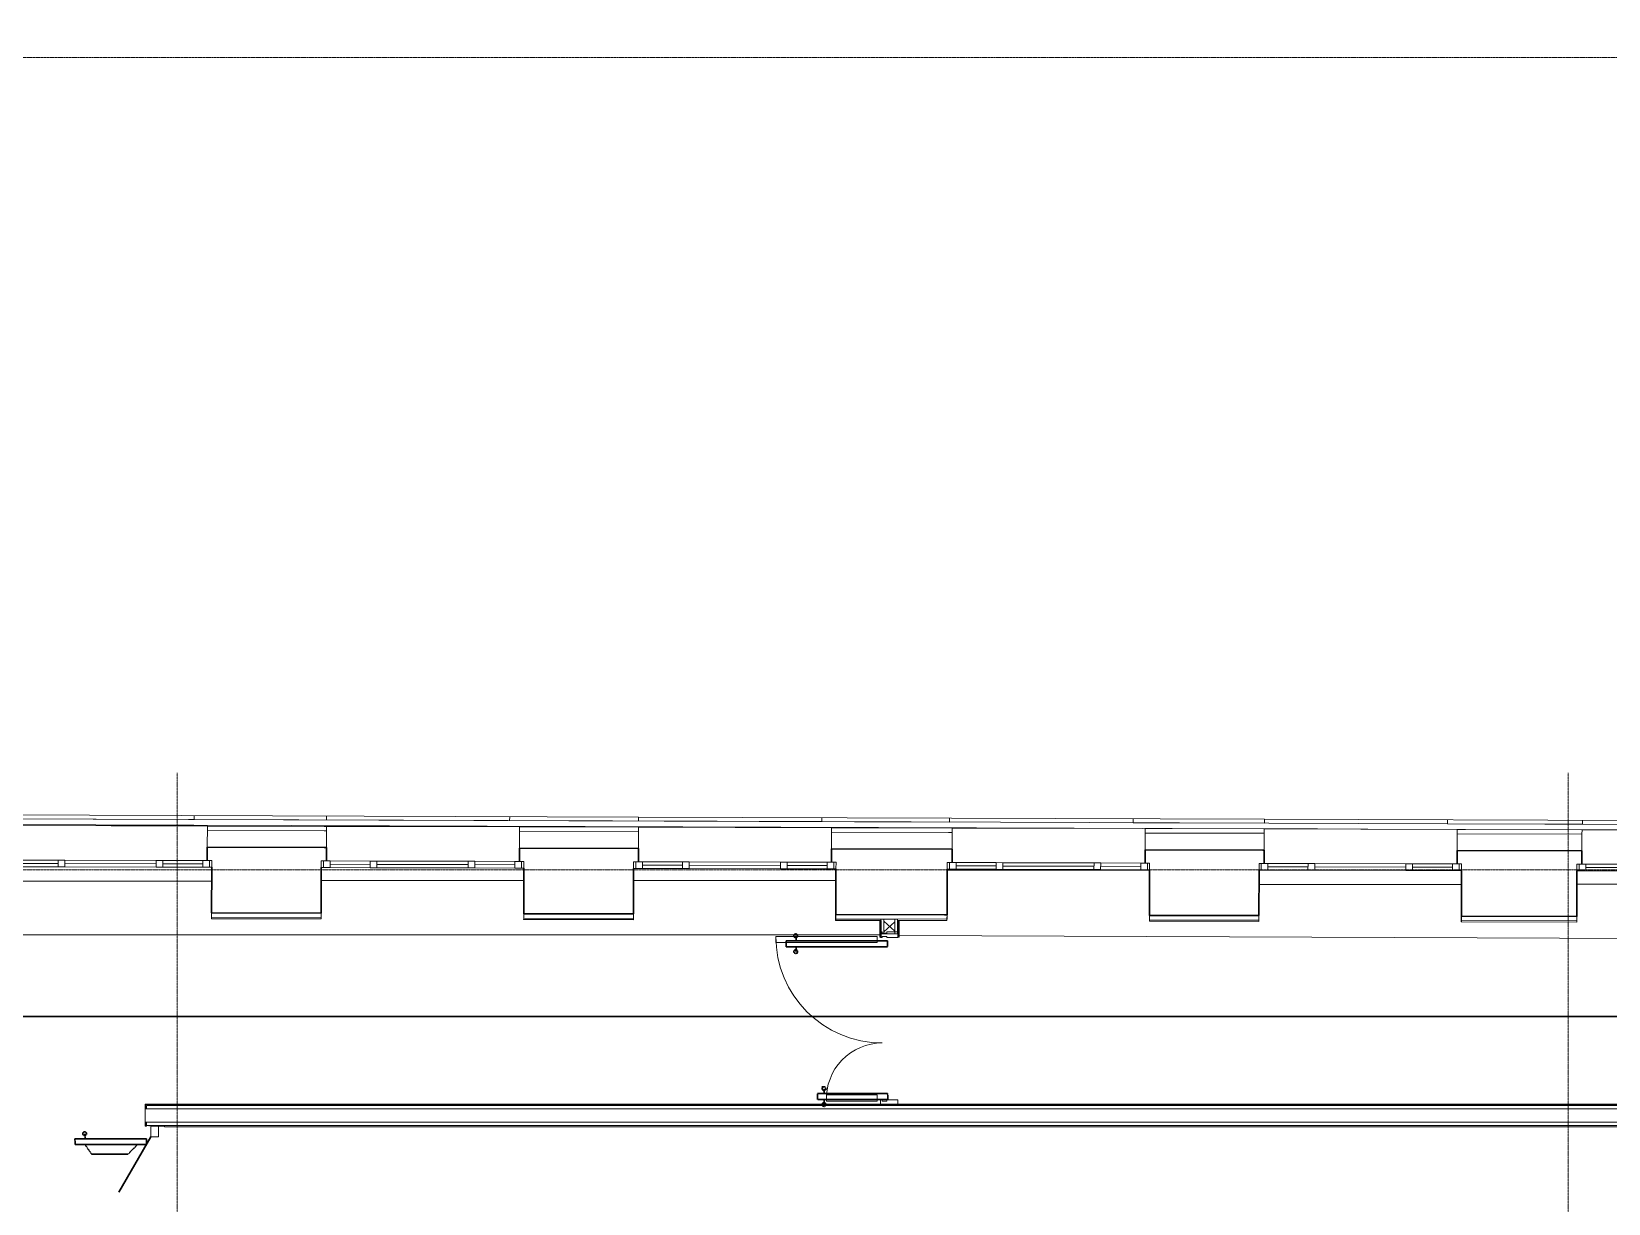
# Model space of a CAD drawing. Header units: millimetres. Extents: x -32 to 417638015, y -35 to 175284279.
# Drawn here: x 417407407 to 417421581, y 175241730 to 175252263 of the extents above; entities that cross this region are included whole.
import ezdxf

# ---------------------------------------------------------------- set-up
doc = ezdxf.new("R2010")
doc.units = ezdxf.units.MM
doc.linetypes.add('ADSK_Линия сетки', pattern=[25, 20, -2.5, 0, -2.5])
doc.linetypes.add('ADSK_Штриховая_ш3 п1_5', pattern=[4.5, 3, -1.5])
for name, color, linetype, lineweight in [('_ Окна', 7, 'Continuous', 9), ('Витраж', 7, 'Continuous', 9), ('Двери', 7, 'Continuous', 9), ('Окна', 7, 'Continuous', 9), ('Оси', 253, 'Continuous', 9), ('Панели витража', 7, 'Continuous', 9), ('Перекрытие', 7, 'Continuous', 18), ('Стены внутренние', 7, 'Continuous', 18), ('Стены наружные', 7, 'Continuous', 18), ('Стены несущие', 7, 'Continuous', 30), ('Стены отделка', 7, 'Continuous', 30), ('Стены перегородки', 7, 'Continuous', 30), ('Стены штриховка', 7, 'Continuous', 9), ('ШТРИХОВКА', 252, 'Continuous', 15), ('ЭМ_Лоток 1_2', 162, 'Continuous', 30)]:
    doc.layers.add(name, color=color, linetype=linetype, lineweight=lineweight)
doc.layers.add('Линии', color=7, linetype='Continuous', lineweight=9, true_color=0x00a600)
doc.linetypes.add('Cable in the tray', pattern='A,5,[130,ltypeshp.shx,S=1,R=0,X=0,Y=0],1.5,[130,ltypeshp.shx,S=1.5,R=90,X=0,Y=-1],1,[130,ltypeshp.shx,S=1,R=0,X=0.5,Y=0],5', length=12.5)

# ---------------------------------------------------------------- blocks, each defined once
blk = doc.blocks.new('План 4 этажа')
at = {"layer": 'Стены внутренние', "lineweight": 9}
h = blk.add_hatch(dxfattribs=at)
h.set_pattern_fill('FP_3', color=8, style=0, pattern_type=2)
h.set_pattern_definition([(45, (591.9394108331762, 243.9018102923292), (-106.0660171779821, 106.0660171779821), []), (135, (591.9394108331762, 243.9018102923292), (-106.0660171779821, -106.0660171779821), [])])
h.paths.add_polyline_path([(25005.31588318781, 12697.4609344388), (25005.31588318781, 12829.97406856914), (24905.31588318781, 12830.2373302491), (24905.31588318781, 12697.4609344388)])
at = {"layer": '_ Окна', "color": 8}
for p, q in [((17125.78412769675, 13330.71951960312), (17485.78288018241, 13329.77178083936)), ((17545.78267226336, 13329.6138243787), (18365.77983070293, 13327.45508608344)), ((18425.77962278388, 13327.29712962284), (18785.77837526954, 13326.34939085908)), ((18845.69918912018, 13296.19153835799), (18845.8571455808, 13356.19133043889)), ((19870.63850843783, 13293.49326588685), (19870.79646489845, 13353.4930579678)), ((19930.71727874909, 13323.33520546672), (20290.71603123474, 13322.3874667029)), ((21650.63234017251, 13288.80722422153), (21650.79029663313, 13348.80701630248)), ((22676.62385261145, 13286.10618172918), (22676.78180907207, 13346.10597381013)), ((24456.61768434613, 13281.42014006386), (24456.77564080675, 13341.41993214481)), ((25495.58177527208, 13278.68494574341), (25495.7397317327, 13338.68473782431)), ((27275.57560700676, 13273.99890407809), (27275.73356346738, 13333.99869615899)), ((28299.09225435361, 13271.30437695712), (28299.25021081424, 13331.30416903808)), ((30079.0860860883, 13266.6183352918), (30079.24404254892, 13326.61812737276)), ((31155.96958476391, 13263.78331370145), (31156.12754122453, 13323.78310578241)), ((20350.7158233157, 13322.22951024229), (21170.71298175526, 13320.07077194704)), ((21230.71277383622, 13319.91281548643), (21590.71152632187, 13318.96507672261)), ((22736.7026229227, 13315.94812130899), (23096.70137540836, 13315.00038254523)), ((23156.70116748931, 13314.84242608456), (23976.69832592888, 13312.68368778931)), ((24036.69811800984, 13312.5257313287), (24396.69687049549, 13311.57799256494)), ((25555.66054558333, 13308.52688532323), (25915.65929806899, 13307.57914655947)), ((25975.65909014994, 13307.4211900988), (26795.65624858951, 13305.26245180354)), ((26855.65604067047, 13305.10449534294), (27215.65479315612, 13304.15675657918)), ((28359.17102466487, 13301.14631653694), (28719.16977715053, 13300.19857777318)), ((28779.16956923148, 13300.04062131251), (29599.16672767105, 13297.88188301725)), ((29659.16651975201, 13297.72392655665), (30019.16527223766, 13296.77618779289)), ((31216.04835507517, 13293.62525328127), (31576.04710756082, 13292.67751451751))]:
    blk.add_line(p, q, dxfattribs=at)
at = {"layer": '_ Окна', "color": 8, "lineweight": 18}
for p, q in [((17485.7039019521, 13299.77188479889), (17485.86185841273, 13359.77167687984)), ((17485.86185841273, 13359.77167687984), (17545.86165049368, 13359.61372041918)), ((17545.86165049368, 13359.61372041918), (17545.70369403304, 13299.61392833828)), ((18365.70085247263, 13297.45519004302), (18365.85880893325, 13357.45498212392)), ((18365.85880893325, 13357.45498212392), (18425.85860101419, 13357.29702566331)), ((18425.85860101419, 13357.29702566331), (18425.70064455357, 13297.29723358236)), ((18785.85735349986, 13356.34928689955), (18785.69939703922, 13296.3494948186)), ((18865.85707627445, 13356.13867828535), (18785.85735349986, 13356.34928689955)), ((18865.69911981383, 13296.1388862044), (18865.85707627445, 13356.13867828535)), ((19850.63857774418, 13293.54591804039), (19850.79653420481, 13353.54571012134)), ((19850.79653420481, 13353.54571012134), (19930.7962569794, 13353.3351015072)), ((19930.7962569794, 13353.3351015072), (19930.63830051877, 13293.33530942624)), ((20290.63705300444, 13292.38757066248), (20290.79500946506, 13352.38736274344)), ((20290.79500946506, 13352.38736274344), (20350.79480154601, 13352.22940628277)), ((20350.79480154601, 13352.22940628277), (20350.63684508538, 13292.22961420182)), ((21170.63400352496, 13290.07087590656), (21170.79195998558, 13350.07066798751)), ((21170.79195998558, 13350.07066798751), (21230.79175206652, 13349.91271152691)), ((21230.79175206652, 13349.91271152691), (21230.6337956059, 13289.91291944595)), ((21590.79050455219, 13348.96497276315), (21590.63254809155, 13288.96518068219)), ((21670.79022732678, 13348.75436414895), (21590.79050455219, 13348.96497276315)), ((21670.63227086616, 13288.75457206799), (21670.79022732678, 13348.75436414895)), ((22656.6239219178, 13286.15883388271), (22656.78187837843, 13346.15862596367)), ((22656.78187837843, 13346.15862596367), (22736.78160115302, 13345.94801734947)), ((22736.78160115302, 13345.94801734947), (22736.62364469239, 13285.94822526851)), ((23096.62239717806, 13285.00048650475), (23096.78035363868, 13345.00027858571)), ((23096.78035363868, 13345.00027858571), (23156.78014571963, 13344.8423221251)), ((23156.78014571963, 13344.8423221251), (23156.622189259, 13284.84253004414)), ((23976.61934769858, 13282.68379174889), (23976.7773041592, 13342.68358382984)), ((23976.7773041592, 13342.68358382984), (24036.77709624014, 13342.52562736918)), ((24036.77709624014, 13342.52562736918), (24036.61913977952, 13282.52583528822)), ((24396.77584872581, 13341.57788860542), (24396.61789226517, 13281.57809652446)), ((24476.7755715004, 13341.36727999122), (24396.77584872581, 13341.57788860542)), ((24476.61761503978, 13281.36748791032), (24476.7755715004, 13341.36727999122)), ((25475.58184457842, 13278.73759789695), (25475.73980103906, 13338.7373899779)), ((25475.73980103906, 13338.7373899779), (25555.73952381365, 13338.5267813637)), ((25555.73952381365, 13338.5267813637), (25555.58156735302, 13278.52698928275)), ((25915.58031983869, 13277.57925051899), (25915.73827629931, 13337.57904259994)), ((25915.73827629931, 13337.57904259994), (25975.73806838026, 13337.42108613928)), ((25975.73806838026, 13337.42108613928), (25975.58011191963, 13277.42129405838)), ((26795.57727035921, 13275.26255576313), (26795.73522681983, 13335.26234784402)), ((26795.73522681983, 13335.26234784402), (26855.73501890077, 13335.10439138341)), ((26855.73501890077, 13335.10439138341), (26855.57706244015, 13275.10459930246)), ((27215.73377138644, 13334.15665261965), (27215.5758149258, 13274.1568605387)), ((27295.73349416103, 13333.94604400545), (27215.73377138644, 13334.15665261965)), ((27295.57553770041, 13273.94625192456), (27295.73349416103, 13333.94604400545)), ((28279.09232365996, 13271.35702911066), (28279.2502801206, 13331.35682119161)), ((28279.2502801206, 13331.35682119161), (28359.25000289519, 13331.14621257741)), ((28359.25000289519, 13331.14621257741), (28359.09204643455, 13271.14642049646)), ((28719.09079892022, 13270.1986817327), (28719.24875538085, 13330.19847381365)), ((28719.24875538085, 13330.19847381365), (28779.2485474618, 13330.04051735305)), ((28779.2485474618, 13330.04051735305), (28779.09059100116, 13270.04072527209)), ((29599.08774944075, 13267.88198697683), (29599.24570590137, 13327.88177905779)), ((29599.24570590137, 13327.88177905779), (29659.24549798231, 13327.72382259712)), ((29659.24549798231, 13327.72382259712), (29659.08754152169, 13267.72403051617)), ((30019.24425046798, 13326.77608383336), (30019.08629400734, 13266.77629175241)), ((30099.24397324257, 13326.56547521916), (30019.24425046798, 13326.77608383336)), ((30099.08601678195, 13266.56568313827), (30099.24397324257, 13326.56547521916)), ((31135.96965407026, 13263.83596585499), (31136.12761053089, 13323.83575793594)), ((31136.12761053089, 13323.83575793594), (31216.12733330549, 13323.62514932174)), ((31216.12733330549, 13323.62514932174), (31215.96937684485, 13263.62535724079)), ((17545.70369403304, 13299.61392833828), (17485.7039019521, 13299.77188479889)), ((18425.70064455357, 13297.29723358236), (18365.70085247263, 13297.45519004302)), ((18785.69939703922, 13296.3494948186), (18865.69911981383, 13296.1388862044)), ((19930.63830051877, 13293.33530942624), (19850.63857774418, 13293.54591804039)), ((20350.63684508538, 13292.22961420182), (20290.63705300444, 13292.38757066248)), ((21230.6337956059, 13289.91291944595), (21170.63400352496, 13290.07087590656)), ((21590.63254809155, 13288.96518068219), (21670.63227086616, 13288.75457206799)), ((22736.62364469239, 13285.94822526851), (22656.6239219178, 13286.15883388271)), ((23156.622189259, 13284.84253004414), (23096.62239717806, 13285.00048650475)), ((24036.61913977952, 13282.52583528822), (23976.61934769858, 13282.68379174889)), ((24396.61789226517, 13281.57809652446), (24476.61761503978, 13281.36748791032)), ((25555.58156735302, 13278.52698928275), (25475.58184457842, 13278.73759789695)), ((25975.58011191963, 13277.42129405838), (25915.58031983869, 13277.57925051899)), ((26855.57706244015, 13275.10459930246), (26795.57727035921, 13275.26255576313)), ((27215.5758149258, 13274.1568605387), (27295.57553770041, 13273.94625192456)), ((28359.09204643455, 13271.14642049646), (28279.09232365996, 13271.35702911066)), ((28779.09059100116, 13270.04072527209), (28719.09079892022, 13270.1986817327)), ((29659.08754152169, 13267.72403051617), (29599.08774944075, 13267.88198697683)), ((30019.08629400734, 13266.77629175241), (30099.08601678195, 13266.56568313827)), ((31215.96937684485, 13263.62535724079), (31135.96965407026, 13263.83596585499))]:
    blk.add_line(p, q, dxfattribs=at)
at = {"layer": 'Витраж', "color": 8, "lineweight": 18, "extrusion": (0, 0, -1)}
for p, q in [((24892.81588318781, 12714.65165171039), (24875.8158831878, 12714.65165171039)), ((24875.8158831878, 12714.65165171039), (24875.8158831878, 12664.65165171039)), ((24875.8158831878, 12664.65165171039), (24892.81588318781, 12664.65165171039)), ((24892.81588318781, 12704.65165171039), (24892.81588318781, 12714.65165171039)), ((24932.81588318781, 12704.65165171039), (24892.81588318781, 12704.65165171039)), ((24892.81588318781, 12664.65165171039), (24892.81588318781, 12674.65165171039)), ((24892.81588318781, 12674.65165171039), (24932.8158831878, 12674.65165171039)), ((25032.81588318778, 12714.65165171039), (24932.81588318781, 12714.65165171039)), ((24932.81588318781, 12714.65165171039), (24932.81588318781, 12704.65165171039)), ((24932.8158831878, 12674.65165171039), (24932.8158831878, 12664.65165171039)), ((24932.8158831878, 12664.65165171039), (25032.81588318778, 12664.65165171039)), ((25032.81588318778, 12664.65165171039), (25032.81588318778, 12714.65165171039)), ((24892.81588318781, 11204.65165171039), (24875.8158831878, 11204.65165171039)), ((24875.8158831878, 11204.65165171039), (24875.8158831878, 11154.65165171039)), ((24892.81588318781, 11194.65165171039), (24892.81588318781, 11204.65165171039)), ((25032.81588318778, 11204.65165171039), (24932.81588318781, 11204.65165171039)), ((24932.81588318781, 11204.65165171039), (24932.81588318781, 11194.65165171039)), ((25032.81588318778, 11154.65165171039), (25032.81588318778, 11204.65165171039)), ((24875.8158831878, 11154.65165171039), (24892.81588318781, 11154.65165171039)), ((24932.81588318781, 11194.65165171039), (24892.81588318781, 11194.65165171039)), ((24892.81588318781, 11154.65165171039), (24892.81588318781, 11164.65165171033)), ((24892.81588318781, 11164.65165171033), (24932.8158831878, 11164.65165171033)), ((24932.8158831878, 11164.65165171033), (24932.8158831878, 11154.65165171039)), ((24932.8158831878, 11154.65165171039), (25032.81588318778, 11154.65165171039))]:
    blk.add_line(p, q, dxfattribs=at)
at = {"layer": 'Двери', "color": 8}
for p, q in [((23935.53588318783, 12674.65165171039), (23935.53588318783, 12619.65165171039)), ((24847.81588318781, 12674.65165171039), (23935.53588318783, 12674.65165171039)), ((23935.53588318783, 12619.65165171039), (24847.81588318781, 12619.65165171039)), ((24847.81588318781, 12674.65165171039), (24847.81588318781, 12619.65165171039)), ((24390.49387650288, 11249.65165171039), (24390.49387650288, 11194.65165171039)), ((24390.49387650288, 11249.65165171039), (24847.81588318781, 11249.65165171039)), ((24390.49387650288, 11194.65165171039), (24390.49387650288, 11249.65165171039)), ((24847.81588318781, 11249.65165171039), (24847.81588318781, 11194.65165171039)), ((24390.49387650288, 11194.65165171039), (24847.81588318781, 11194.65165171039)), ((18387.28883946373, 10968.65165171045), (18317.28883946373, 10968.65165171045)), ((18317.28883946373, 10968.65165171045), (18317.28883946373, 10873.65165171045)), ((18387.28883946373, 10873.65165171045), (18387.28883946373, 10968.65165171045)), ((18317.28883946373, 10873.65165171045), (18387.28883946373, 10873.65165171045))]:
    blk.add_line(p, q, dxfattribs=at)
at = {"layer": 'Двери', "color": 8, "lineweight": 30}
blk.add_line((18317.28883946373, 10873.65165171045), (18029.78883946373, 10375.68704453442), dxfattribs=at)
at = {"layer": 'Двери', "color": 8}
for centre, radius, start, end in [((24892.81588318781, 12674.65165171039), 957.2799999999955, 180, 270), ((24892.81588318781, 11214.65165171039), 502.7199999999741, 90, 182.2800327914093)]:
    blk.add_arc(centre, radius, start, end, dxfattribs=at)
at = {"layer": 'Линии', "color": 8, "linetype": 'ADSK_Штриховая_ш3 п1_5', "lineweight": 30}
for p, q in [((24028.59978582908, 12582.41317832482), (24027.87395846494, 12635.41317832482)), ((24027.87395846494, 12635.41317832482), (24940.95957060554, 12635.41317832482)), ((24120.30570690567, 12635.41317832482), (24115.15755272482, 12680.11772516882)), ((24940.95957060554, 12635.41317832482), (24940.95957060554, 12582.41317832482)), ((24940.95957060554, 12582.41317832482), (24028.59978582908, 12582.41317832482)), ((24120.30570690567, 12582.91469765326), (24115.15755272482, 12538.21015080926)), ((24115.15755272482, 12523.55093443877), (24133.45727279969, 12523.55093443877)), ((24310.90049541532, 11208.55093443877), (24310.90049541532, 11261.55093443877)), ((24310.90049541532, 11261.55093443877), (24940.95957060542, 11261.55093443877)), ((24941.68539796956, 11208.55093443877), (24310.90049541532, 11208.55093443877)), ((24369.31615119753, 11323.55093443877), (24349.31615119753, 11323.55093443877)), ((24369.31615119753, 11261.55093443877), (24369.31615119753, 11306.55093443877)), ((24369.31615119753, 11208.55093443877), (24369.31615119753, 11163.55093443877)), ((24940.95957060542, 11261.55093443877), (24941.68539796956, 11208.55093443877)), ((17637.29255951499, 10803.69025694288), (17636.56673215085, 10856.69025694288)), ((17636.56673215085, 10856.69025694288), (18279.65234429145, 10856.69025694288)), ((18280.37817165558, 10803.69025694288), (17637.29255951499, 10803.69025694288)), ((17728.99848059169, 10856.69025694288), (17723.85032641073, 10901.39480378688)), ((17726.21447903896, 10803.69025694288), (17785.73211978679, 10718.69025694288)), ((18113.62968346779, 10718.69025694288), (18198.62968346779, 10803.69025694288)), ((18279.65234429145, 10856.69025694288), (18280.37817165558, 10803.69025694288)), ((17785.73211978679, 10718.69025694288), (18113.62968346779, 10718.69025694288))]:
    blk.add_line(p, q, dxfattribs=at)
for centre, radius in [((24115.15755272482, 12680.11772516882), 17.00000000000098), ((24115.15755272482, 12538.21015080926), 17.00000000000181), ((24369.31615119753, 11306.55093443877), 17.00000000000311), ((24369.31615119753, 11163.55093443877), 17.00000000000311), ((17723.85032641073, 10901.39480378688), 17.00000000000394)]:
    blk.add_circle(centre, radius, dxfattribs=at)
at = {"layer": 'Окна', "color": 8}
for p, q in [((17125.86310592707, 13360.7194156436), (17485.86185841273, 13359.77167687984)), ((17545.86165049368, 13359.61372041918), (17485.86185841273, 13359.77167687984)), ((17545.86165049368, 13359.61372041918), (18365.85880893325, 13357.45498212392)), ((18425.85860101419, 13357.29702566331), (18365.85880893325, 13357.45498212392)), ((18425.85860101419, 13357.29702566331), (18785.85735349986, 13356.34928689955)), ((18865.85707627445, 13356.13867828535), (18785.85735349986, 13356.34928689955)), ((18865.69911981383, 13296.1388862044), (18865.85707627445, 13356.13867828535)), ((19850.79653420481, 13353.54571012134), (19850.63857774418, 13293.54591804039)), ((19930.7962569794, 13353.3351015072), (19850.79653420481, 13353.54571012134)), ((19930.7962569794, 13353.3351015072), (20290.79500946506, 13352.38736274344)), ((20350.79480154601, 13352.22940628277), (20290.79500946506, 13352.38736274344)), ((20350.79480154601, 13352.22940628277), (21170.79195998558, 13350.07066798751)), ((21230.79175206652, 13349.91271152691), (21170.79195998558, 13350.07066798751)), ((21230.79175206652, 13349.91271152691), (21590.79050455219, 13348.96497276309)), ((21670.79022732678, 13348.75436414895), (21590.79050455219, 13348.96497276315)), ((21670.63227086616, 13288.75457206799), (21670.79022732678, 13348.75436414895)), ((22656.78187837843, 13346.15862596367), (22656.6239219178, 13286.15883388271)), ((22736.78160115302, 13345.94801734947), (22656.78187837843, 13346.15862596367)), ((22736.78160115302, 13345.94801734947), (23096.78035363868, 13345.00027858571)), ((23156.78014571963, 13344.8423221251), (23096.78035363868, 13345.00027858571)), ((23156.78014571963, 13344.8423221251), (23976.7773041592, 13342.68358382978)), ((24036.77709624014, 13342.52562736918), (23976.7773041592, 13342.68358382984)), ((24036.77709624014, 13342.52562736918), (24396.77584872581, 13341.57788860542)), ((24476.7755715004, 13341.36727999122), (24396.77584872581, 13341.57788860542)), ((24476.61761503978, 13281.36748791032), (24476.7755715004, 13341.36727999122)), ((25475.73980103906, 13338.7373899779), (25475.58184457842, 13278.73759789695)), ((25555.73952381365, 13338.5267813637), (25475.73980103906, 13338.7373899779)), ((25555.73952381365, 13338.5267813637), (25915.73827629931, 13337.57904259994)), ((25975.73806838026, 13337.42108613928), (25915.73827629931, 13337.57904259994)), ((25975.73806838026, 13337.42108613928), (26795.73522681983, 13335.26234784402)), ((26855.73501890077, 13335.10439138341), (26795.73522681983, 13335.26234784402)), ((26855.73501890077, 13335.10439138341), (27215.73377138644, 13334.15665261965)), ((27295.73349416103, 13333.94604400545), (27215.73377138644, 13334.15665261965)), ((27295.57553770041, 13273.94625192456), (27295.73349416103, 13333.94604400545)), ((28279.2502801206, 13331.35682119161), (28279.09232365996, 13271.35702911066)), ((28359.25000289519, 13331.14621257741), (28279.2502801206, 13331.35682119161)), ((28359.25000289519, 13331.14621257741), (28719.24875538085, 13330.19847381365)), ((28779.2485474618, 13330.04051735305), (28719.24875538085, 13330.19847381365)), ((28779.2485474618, 13330.04051735305), (29599.24570590137, 13327.88177905773)), ((29659.24549798231, 13327.72382259712), (29599.24570590137, 13327.88177905779)), ((29659.24549798231, 13327.72382259712), (30019.24425046798, 13326.77608383336)), ((30099.24397324257, 13326.56547521916), (30019.24425046798, 13326.77608383336)), ((30099.08601678195, 13266.56568313827), (30099.24397324257, 13326.56547521916)), ((31136.12761053089, 13323.83575793594), (31135.96965407026, 13263.83596585499)), ((31216.12733330549, 13323.62514932174), (31136.12761053089, 13323.83575793594)), ((31216.12733330549, 13323.62514932174), (31576.12608579114, 13322.67741055798)), ((17485.7039019521, 13299.77188479877), (17125.70514946643, 13300.71962356259)), ((17485.7039019521, 13299.77188479889), (17545.70369403304, 13299.61392833828)), ((18365.70085247263, 13297.45519004291), (17545.70369403304, 13299.61392833816)), ((18365.70085247263, 13297.45519004302), (18425.70064455357, 13297.29723358236)), ((18785.69939703922, 13296.34949481848), (18425.70064455357, 13297.2972335823)), ((18785.69939703922, 13296.3494948186), (18865.69911981383, 13296.1388862044)), ((19850.63857774418, 13293.54591804039), (19930.63830051877, 13293.33530942624)), ((20290.63705300444, 13292.38757066237), (19930.63830051877, 13293.33530942613)), ((20290.63705300444, 13292.38757066248), (20350.63684508538, 13292.22961420182)), ((21170.63400352496, 13290.0708759065), (20350.63684508538, 13292.22961420176)), ((21170.63400352496, 13290.07087590656), (21230.6337956059, 13289.91291944595)), ((21590.63254809155, 13288.96518068208), (21230.6337956059, 13289.91291944584)), ((21590.63254809155, 13288.96518068219), (21670.63227086616, 13288.75457206799)), ((22656.6239219178, 13286.15883388271), (22736.62364469239, 13285.94822526851)), ((23096.62239717806, 13285.00048650469), (22736.62364469239, 13285.94822526845)), ((23096.62239717806, 13285.00048650475), (23156.622189259, 13284.84253004414)), ((23976.61934769858, 13282.68379174877), (23156.622189259, 13284.84253004403)), ((23976.61934769858, 13282.68379174889), (24036.61913977952, 13282.52583528822)), ((24396.61789226517, 13281.57809652435), (24036.61913977952, 13282.52583528816)), ((24396.61789226517, 13281.57809652446), (24476.61761503978, 13281.36748791032)), ((25475.58184457842, 13278.73759789695), (25555.58156735302, 13278.52698928275)), ((25915.58031983869, 13277.57925051887), (25555.58156735302, 13278.52698928269)), ((25915.58031983869, 13277.57925051899), (25975.58011191963, 13277.42129405838)), ((26795.57727035921, 13275.26255576301), (25975.58011191963, 13277.42129405827)), ((26795.57727035921, 13275.26255576313), (26855.57706244015, 13275.10459930246)), ((27215.5758149258, 13274.15686053858), (26855.57706244015, 13275.1045993024)), ((27215.5758149258, 13274.1568605387), (27295.57553770041, 13273.94625192456)), ((28279.09232365996, 13271.35702911066), (28359.09204643455, 13271.14642049646)), ((28719.09079892022, 13270.19868173264), (28359.09204643455, 13271.1464204964)), ((28719.09079892022, 13270.1986817327), (28779.09059100116, 13270.04072527209)), ((29599.08774944075, 13267.88198697672), (28779.09059100116, 13270.04072527197)), ((29599.08774944075, 13267.88198697683), (29659.08754152169, 13267.72403051617)), ((30019.08629400734, 13266.77629175229), (29659.08754152169, 13267.72403051611)), ((30019.08629400734, 13266.77629175241), (30099.08601678195, 13266.56568313827)), ((31135.96965407026, 13263.83596585499), (31215.96937684485, 13263.62535724079)), ((31575.96812933052, 13262.67761847697), (31215.96937684485, 13263.62535724073))]:
    blk.add_line(p, q, dxfattribs=at)
at = {"layer": 'Оси', "color": 8, "linetype": 'ADSK_Линия сетки'}
for p, q in [((-10052.17750458431, 20574.4890366231), (56511.79228884459, 20574.48903662292)), ((18556.50476387143, -3353.100552087533), (18556.50476387149, 14145.77303197427)), ((31056.50476387143, -3353.100552087533), (31056.50476387149, 14145.77303197421)), ((-10052.17750458431, 13274.4890366231), (56511.79228884453, 13274.48903662292))]:
    blk.add_line(p, q, dxfattribs=at)
at = {"layer": 'Панели витража', "color": 8, "lineweight": 18}
for p, q in [((24892.81588318781, 11164.65165171039), (24892.81588318781, 11157.46093443874)), ((24932.81588318781, 11164.65165171039), (24892.81588318781, 11164.65165171039)), ((24892.81588318781, 11157.46093443874), (24932.81588318781, 11157.46093443874)), ((24932.81588318781, 11157.46093443874), (24932.81588318781, 11164.65165171039))]:
    blk.add_line(p, q, dxfattribs=at)
at = {"layer": 'Перекрытие', "color": 8}
for p, q in [((27294.87104050559, 13269.00576183421), (25475.55622438341, 13269.00576183421)), ((27294.87104050559, 13006.34285659669), (27294.87104050559, 13269.00576183421)), ((18865.37256791082, 13172.0980829061), (17046.44744065427, 13172.0980829061)), ((21669.96991879656, 13176.94489809853), (19850.33161194006, 13176.94489809853)), ((21669.96991879656, 13037.16001044732), (21669.96991879656, 13176.94489809853)), ((24471.78067415871, 13177.86691316823), (22656.33883078792, 13177.86691316823)), ((24471.78067415871, 12818.33202768367), (24471.78067415871, 13177.86691316823)), ((30094.87104050559, 13140.58157713118), (28278.74804200814, 13140.58157713118)), ((30094.87104050559, 12805.42839232361), (30094.87104050559, 13140.58157713118)), ((32906.61195322219, 13145.42839232361), (31135.6579323028, 13145.42839232361)), ((19849.96991879656, 13039.55568768777), (19849.96991879656, 12836.94489809853)), ((25474.87104050559, 13008.73853352747), (25474.87104050559, 12829.00576183421)), ((24869.32924871356, 12818.33202768367), (24471.78067415871, 12818.33202768367)), ((24869.32924871356, 12687.41342485207), (24869.32924871356, 12818.33202768367)), ((30097.87201900268, 12805.42839232361), (30094.87104050559, 12805.42839232361)), ((14086.54453564074, 12687.41342485207), (24869.32924871356, 12687.41342485207)), ((25044.81588318781, 12682.48726480256), (35856.8967889091, 12638.13498939067))]:
    blk.add_line(p, q, dxfattribs=at)
at = {"layer": 'Стены внутренние', "color": 8}
for p, q in [((24475.43294158508, 12831.36904730322), (24471.78067415871, 12831.37866232381)), ((30097.90134332725, 12816.56724253116), (30094.87104050559, 12816.57522015728))]:
    blk.add_line(p, q, dxfattribs=at)
at = {"layer": 'Стены наружные', "color": 8}
for p, q in [((18708.58014738874, 13725.23230819148), (11516.93941083318, 13749.62563862716)), ((11516.93941083318, 13749.48692216014), (25496.20553435362, 13702.17331150064)), ((16571.76903996454, 13767.48036037775), (22702.22857255279, 13746.68645109067)), ((18708.69886322634, 13760.2321068559), (18708.58014738874, 13725.23230819148)), ((19898.08023478882, 13756.19784348353), (19897.96151895123, 13721.19804481912)), ((21543.68337223039, 13750.61612123571), (21543.56465639267, 13715.6163225713)), ((30135.46198617516, 13636.47120132193), (11516.93941083318, 13699.48663578043)), ((17055.85018198041, 13671.90467194765), (18787.59410728863, 13667.34565379651)), ((17091.67933559313, 13670.8104826638), (18826.67332326714, 13666.24290834385)), ((24348.54932932265, 13706.10209341272), (18708.58014738874, 13725.23230819148)), ((18787.59410728863, 13667.34565379651), (18787.59147468093, 13666.34565726185)), ((19896.61248664546, 13663.42616852734), (21631.60647431936, 13658.85859420744)), ((19896.98300546268, 13663.42505448009), (19896.98563807039, 13664.42505101481)), ((19896.98563807039, 13664.42505101481), (21631.97962574463, 13659.85747669492)), ((21631.97962574463, 13659.85747669492), (21631.97699313704, 13658.85748016019)), ((22701.97328524722, 13656.04058994562), (22701.97591785481, 13657.04058648029)), ((22701.97591785481, 13657.04058648029), (24436.96990552871, 13652.47301216039)), ((22702.22857255279, 13746.68645109067), (22702.10985671508, 13711.68665242626)), ((22702.22857255279, 13746.68645109067), (28326.89144264255, 13727.60815380007)), ((22702.59783081908, 13656.03908436967), (24437.59181849309, 13651.47151004977)), ((24348.66804516024, 13741.10189207713), (24348.54932932265, 13706.10209341272)), ((29973.51859322016, 13687.02275686472), (24348.54932932265, 13706.10209341272)), ((24436.96990552871, 13652.47301216039), (24436.967272921, 13651.47301562573)), ((25496.32425019133, 13737.20915632165), (25496.20553435362, 13702.20935765718)), ((25496.96359968383, 13648.68245148793), (25496.96623229142, 13649.68244802259)), ((25496.96623229142, 13649.68244802259), (27231.96021996567, 13645.1148737027)), ((25521.55575347971, 13648.6178483839), (27256.54974115372, 13644.05027406395)), ((27148.65274541138, 13731.60462232883), (27148.53402957378, 13696.60482366435)), ((27148.53402957378, 13696.58091298601), (28326.77272680495, 13692.59309799684)), ((27231.96021996567, 13645.1148737027), (27231.95758735808, 13644.11487716803)), ((28325.06623256125, 13641.23727959761), (30060.06022023526, 13636.66970527772)), ((28326.89144264255, 13727.60815380007), (28326.77272680495, 13692.60835513566)), ((28326.89144264255, 13727.60815380007), (33978.23810553201, 13708.43934773694)), ((28326.953792835, 13641.23217176151), (28326.95642544271, 13642.23216829618)), ((28326.95642544271, 13642.23216829618), (28805.74716671137, 13640.97169574705)), ((29973.63730905775, 13722.02255552914), (29973.51859322016, 13687.02275686472)), ((38444.28802530479, 13658.29074905586), (29973.51859322016, 13687.02275686472)), ((29973.51859322016, 13687.01959420269), (31185.40900581493, 13682.91788309452)), ((31181.94356297154, 13633.71621634194), (32916.93755064555, 13629.14864202205)), ((31185.52772165264, 13717.91194372735), (31185.40900581493, 13682.91214506287)), ((24475.40135029296, 12819.369088887), (24471.78067415871, 12819.37862073985))]:
    blk.add_line(p, q, dxfattribs=at)
at = {"layer": 'Стены несущие', "color": 8}
for p, q in [((18826.17312780826, 13476.24356675433), (18825.85721488716, 13356.24398259242)), ((19876.11236049235, 13473.4794790913), (18826.17312780826, 13476.24356675433)), ((18826.17312780872, 13476.24356675422), (19876.11236049235, 13473.47947909124)), ((19896.1122911867, 13473.42682693776), (19876.11236049305, 13473.4794790913)), ((19895.79637826548, 13353.42724277591), (19896.1122911867, 13473.42682693776)), ((21631.10627886094, 13468.85925261787), (21630.79036593949, 13348.85966845602)), ((21631.10627886036, 13468.85925261781), (22702.09763536055, 13466.03974277998)), ((22701.7817224391, 13346.04015861818), (22702.09763535985, 13466.03974278009)), ((24437.09162303433, 13461.4721684602), (24436.77571011311, 13341.47258429829)), ((25521.05555802118, 13458.61850679433), (24437.09162303433, 13461.4721684602)), ((25520.73964509985, 13338.61892263242), (25521.05555802118, 13458.61850679433)), ((27256.04954569496, 13454.05093247443), (27255.73363277374, 13334.05134831253)), ((27256.04954569519, 13454.05093247438), (27256.04954569496, 13454.05093247443)), ((27256.04954569519, 13454.05093247438), (28314.5660717556, 13451.26426408475)), ((28324.5660371026, 13451.23793800804), (28314.56607175583, 13451.26426408481)), ((28324.25012418139, 13331.23835384613), (28324.5660371026, 13451.23793800804)), ((30059.56002477626, 13446.67036368814), (30059.24411185528, 13326.67077952623)), ((30059.56002477556, 13446.67036368808), (31177.88339352841, 13443.72624679969)), ((31181.4433675129, 13443.71687475237), (31177.8833935291, 13443.72624679969)), ((31181.12745459168, 13323.71729059046), (31181.4433675129, 13443.71687475237)), ((18865.69911981374, 13296.1388862044), (18864.61975066538, 12886.1403069846)), ((19849.55920859647, 12883.54733882064), (19850.63857774413, 13293.54591804044)), ((21670.63227086619, 13288.75457206799), (21669.55290171877, 12878.75599284814)), ((22655.54455276998, 12876.16025466291), (22656.62392191775, 13286.15883388271)), ((24476.61761503969, 13281.36748791026), (24475.53824589145, 12871.36890869046)), ((25474.50247543084, 12868.73901867715), (25475.58184457826, 13278.73759789695)), ((27295.57553770032, 13273.9462519245), (27294.49616855208, 12863.9476727047)), ((28278.01295451261, 12861.35844989086), (28279.09232366004, 13271.35702911066)), ((30099.08601678209, 13266.56568313821), (30098.00664763502, 12856.56710391841)), ((31134.89028492232, 12853.83738663519), (31135.96965407021, 13263.83596585499)), ((19849.55920859647, 12883.54733882064), (18864.61975066515, 12886.14030698466)), ((22655.54455277009, 12876.16025466297), (21669.55290171853, 12878.75599284825)), ((24475.53824589145, 12871.36890869046), (24475.5382458918, 12871.36890869052)), ((25451.34999394196, 12868.79997028894), (24475.5382458918, 12871.36890869052)), ((25451.34999394277, 12868.79997028888), (25474.50247543084, 12868.73901867715)), ((27294.49616855208, 12863.9476727047), (28278.01295451261, 12861.35844989086)), ((31134.89028492279, 12853.83738663525), (30098.00664763502, 12856.56710391841))]:
    blk.add_line(p, q, dxfattribs=at)
at = {"layer": 'Стены отделка', "color": 8, "lineweight": 9}
for p, q in [((18826.67332326726, 13666.24290834385), (18826.17312780872, 13476.24356675422)), ((19876.61255595123, 13663.47882068093), (18826.67332326726, 13666.24290834385)), ((19876.50725164462, 13623.47895929357), (19876.50725164439, 13623.47895929363)), ((19896.61248664523, 13663.42616852734), (19876.61255595181, 13663.47882068093)), ((19896.11229118728, 13473.42682693771), (19896.50718233839, 13623.42630714009)), ((19896.50718233851, 13623.42630714009), (19896.61248664523, 13663.42616852734)), ((21631.5011700124, 13618.8587328202), (21631.10627886036, 13468.85925261781)), ((21631.60647431959, 13658.85859420744), (21631.50117001287, 13618.85873282014)), ((22702.59783081908, 13656.03908436967), (21631.60647431959, 13658.85859420744)), ((22702.09763536055, 13466.03974277998), (22702.59783082013, 13656.03908436967)), ((24437.48651418579, 13611.47164866247), (24437.09162303456, 13461.47216846014)), ((24437.59181849356, 13651.47151004977), (24437.48651418602, 13611.47164866247)), ((24437.48651418602, 13611.47164866247), (24437.48651418579, 13611.47164866247)), ((24442.59180116642, 13651.45834701136), (24437.59181849356, 13651.47151004977)), ((25521.55575347971, 13648.6178483839), (24442.59180116665, 13651.45834701136)), ((25521.45044917229, 13608.61798699666), (25488.29800233722, 13608.70526468515)), ((25521.05555802118, 13458.61850679427), (25521.45044917229, 13608.61798699666)), ((25521.45044917194, 13608.6179869966), (25521.55575348029, 13648.6178483839)), ((27256.54974115384, 13644.05027406395), (27256.44443684618, 13604.0504126767)), ((28325.06623256137, 13641.23727959761), (27256.54974115384, 13644.05027406395)), ((28324.96092825464, 13601.23741821031), (28325.06623256137, 13641.23727959761)), ((30060.06022023561, 13636.66970527766), (30059.95491592807, 13596.66984389041)), ((31181.94356297154, 13633.71621634194), (30060.06022023561, 13636.66970527766)), ((31181.83825866471, 13593.71635495464), (31181.94356297154, 13633.71621634194)), ((19876.11236049235, 13473.47947909124), (19896.11229118728, 13473.42682693771)), ((27256.4444368463, 13604.0504126767), (27256.04954569519, 13454.05093247438)), ((28324.96092825441, 13601.23741821037), (28314.96096290671, 13601.26374428713)), ((28324.56603710249, 13451.23793800798), (28324.96092825441, 13601.23741821037)), ((30059.95491592761, 13596.66984389047), (30059.56002477556, 13446.67036368808)), ((31181.4433675129, 13443.71687475237), (31181.83825866494, 13593.7163549547)), ((31181.83825866494, 13593.7163549547), (31181.83825866471, 13593.71635495464)), ((28314.5660717556, 13451.26426408475), (28314.56607175583, 13451.26426408481)), ((31177.88339352841, 13443.72624679969), (31177.8833935291, 13443.72624679969)), ((18864.51444635866, 12846.14044559735), (18864.48285506631, 12834.1404871812)), ((18864.48285506631, 12834.1404871812), (19849.42231299705, 12831.54751901719)), ((18864.61975066515, 12886.14030698466), (18864.51444635843, 12846.14044559735)), ((19849.4539042894, 12843.5474774334), (18864.51444635843, 12846.14044559735)), ((19849.42231299705, 12831.54751901719), (19849.4539042894, 12843.5474774334)), ((19849.45390428905, 12843.5474774334), (19849.55920859589, 12883.5473388207)), ((21669.44759741193, 12838.75613146089), (21669.41600611969, 12826.75617304473)), ((21669.41600611969, 12826.75617304473), (22655.40765717125, 12824.16043485951)), ((21669.55290171853, 12878.75599284825), (21669.44759741181, 12838.75613146089)), ((22655.43924846267, 12836.16039327567), (21669.44759741181, 12838.75613146089)), ((22655.40765717125, 12824.16043485951), (22655.43924846267, 12836.16039327567)), ((22655.43924846244, 12836.16039327567), (22655.54455277009, 12876.16025466297)), ((24475.43294158531, 12831.36904730322), (24475.40135029296, 12819.36908888706)), ((24475.40135029296, 12819.36908888706), (24870.81588318781, 12818.32811394474)), ((24475.5382458918, 12871.36890869052), (24475.43294158508, 12831.36904730322)), ((25474.39717112319, 12828.73915728991), (24475.43294158508, 12831.36904730322)), ((24870.81588318781, 12818.32811394474), (24870.81588318781, 12667.46093443874)), ((25030.31588318781, 12830.30314566911), (24880.31588318781, 12830.30314566911)), ((24882.81588318781, 12818.29652254318), (24880.31588318781, 12818.30310408515)), ((24880.31588318781, 12818.30310408515), (24880.31588318781, 12697.4609344388)), ((24882.81588318781, 12667.46093443874), (24882.81588318781, 12818.29652254318)), ((25030.31588318781, 12829.90825314913), (25030.31588318781, 12830.30314566911)), ((25030.31588318781, 12817.90821156517), (25032.81588318781, 12817.90163002315)), ((25030.31588318781, 12697.4609344388), (25030.31588318781, 12817.90821156517)), ((25032.81588318781, 12817.90163002315), (25032.81588318781, 12667.46093443874)), ((25044.81588318781, 12817.87003862154), (25474.36557983165, 12816.73919887375)), ((25044.81588318781, 12667.46093443874), (25044.81588318781, 12817.87003862154)), ((25474.36557983165, 12816.73919887375), (25474.39717112319, 12828.73915728991)), ((25474.39717112295, 12828.73915728991), (25474.50247543049, 12868.73901867721)), ((27294.39086424583, 12823.94781131746), (27294.35927295347, 12811.94785290124)), ((27294.35927295347, 12811.94785290124), (28277.87605891284, 12809.3586300874)), ((27294.49616855232, 12863.9476727047), (27294.39086424559, 12823.94781131746)), ((28277.90765020601, 12821.35858850362), (27294.39086424559, 12823.94781131746)), ((28277.87605891284, 12809.3586300874), (28277.90765020601, 12821.35858850362)), ((28277.90765020577, 12821.35858850362), (28278.01295451249, 12861.35844989086)), ((30097.90134332702, 12816.56724253116), (30097.86975203466, 12804.56728411495)), ((30097.86975203466, 12804.56728411495), (31134.75338932313, 12801.83756683173)), ((30098.00664763513, 12856.56710391847), (30097.9013433276, 12816.56724253116)), ((31134.78498061607, 12813.83752524795), (30097.90134332725, 12816.56724253116)), ((31134.75338932313, 12801.83756683173), (31134.7849806156, 12813.83752524795)), ((31134.78498061607, 12813.83752524795), (31134.89028492279, 12853.83738663525)), ((24870.81588318781, 12667.46093443874), (24882.81588318781, 12667.46093443874)), ((24880.31588318781, 12697.4609344388), (25030.31588318781, 12697.4609344388)), ((25032.81588318781, 12667.46093443874), (25044.81588318781, 12667.46093443874)), ((32527.84388889302, 11166.65165171033), (18267.50476387166, 11166.65165171039)), ((18267.50476387166, 11164.65165171039), (18267.50476387166, 11124.65165171045)), ((18267.50476387166, 11004.65165171039), (18267.50476387166, 10968.65165171045)), ((18267.50476387166, 10968.65165171045), (18279.50476387155, 10968.65165171045)), ((32495.84388889407, 10974.65165171039), (18279.50476387155, 10974.65165171039)), ((18349.50476387155, 10968.65165171045), (18441.50476387155, 10968.65165171045)), ((18441.50476387155, 10968.65165171045), (18441.50476387155, 10962.65165171045)), ((18441.50476387155, 10962.65165171045), (32415.84388889302, 10962.65165171039))]:
    blk.add_line(p, q, dxfattribs=at)
at = {"layer": 'Стены перегородки', "color": 8, "lineweight": 18}
for p, q in [((32527.84388889302, 11124.65165171033), (18267.50476387166, 11124.65165171045)), ((18267.50476387166, 11124.65165171045), (18267.50476387166, 11004.65165171039)), ((18267.50476387166, 11004.65165171039), (32577.84388889396, 11004.65165171045))]:
    blk.add_line(p, q, dxfattribs=at)
at = {"layer": 'Стены штриховка', "color": 8}
for p, q in [((18826.56801895984, 13626.2430469566), (19876.50725164439, 13623.47895929357)), ((19876.50725164462, 13623.47895929357), (19896.50718233851, 13623.42630714009)), ((22702.49252651178, 13616.03922298236), (21631.5011700124, 13618.8587328202)), ((24437.48651418602, 13611.47164866247), (25488.29800233722, 13608.70526468509)), ((27256.44443684618, 13604.0504126767), (28314.96096290671, 13601.26374428708)), ((28314.96096290671, 13601.26374428713), (27256.4444368463, 13604.0504126767)), ((28314.96096290741, 13601.26374428708), (28324.96092825464, 13601.23741821031)), ((31181.83825866471, 13593.71635495464), (30059.95491592761, 13596.66984389047)), ((18864.48812028172, 12836.14048025053), (19849.42757821246, 12833.54751208657)), ((21669.4212713351, 12828.75616611412), (22655.41292238643, 12826.16042792884)), ((24475.40661550837, 12821.36908195639), (24880.31588318781, 12820.30311101582)), ((24880.31588318781, 12818.30310408515), (24872.81588318781, 12818.32284871116)), ((24872.81588318781, 12818.32284871116), (24872.81588318781, 12667.46093443868)), ((24880.31588318781, 12818.30310408515), (24880.31588318781, 12830.30314566911)), ((24905.31588318781, 12697.4609344388), (24905.31588318781, 12830.30314566911)), ((25005.31588318781, 12697.4609344388), (25005.31588318781, 12830.30314566911)), ((25030.31588318781, 12829.90825314913), (25030.31588318781, 12817.90821156517)), ((25030.31588318781, 12819.90821849578), (25474.37084504694, 12818.73919194308)), ((25042.81588318781, 12817.87530385517), (25032.81588318781, 12817.90163002315)), ((25042.81588318781, 12817.87530385517), (25042.81588318781, 12667.46093443874)), ((27294.36453816888, 12813.94784597063), (28277.88132412836, 12811.35862315679)), ((30097.87501725007, 12806.56727718434), (31134.75865453854, 12803.83755990112)), ((18267.50476387166, 11166.65165171039), (18267.50476387166, 11164.65165171039)), ((32527.84388889302, 11164.65165171033), (18267.50476387166, 11164.65165171039)), ((18269.50476387155, 11166.65165171045), (18269.50476387155, 11124.65165171039)), ((18279.50476387155, 11154.65165171039), (32515.84388889302, 11154.65165171039)), ((18279.50476387155, 11154.65165171039), (18279.50476387155, 11124.65165171039)), ((18269.50476387155, 11004.65165171039), (18269.50476387155, 10968.65165171045)), ((18279.50476387155, 11004.65165171045), (18279.50476387155, 10968.65165171045)), ((18304.50476387166, 10974.65165171039), (18304.50476387166, 10968.65165171045)), ((18404.50476387155, 10974.65165171039), (18404.50476387155, 10968.65165171045)), ((18429.50476387155, 10968.65165171045), (18429.50476387155, 10974.65165171039)), ((18441.50476387155, 10964.65165171045), (32415.84388889302, 10964.65165171045))]:
    blk.add_line(p, q, dxfattribs=at)

msp = doc.modelspace()

# ---------------------------------------------------------------- linework, layer by layer
at = {"layer": 'ЭМ_Лоток 1_2', "linetype": 'Cable in the tray', "ltscale": 50}
msp.add_lwpolyline([(417391517.2819736, 175268196.7129518), (417391517.2819736, 175243409.5324046), (417432385.2666024, 175243409.5324046)], dxfattribs=at)

# ---------------------------------------------------------------- block references
at = {"layer": 'ШТРИХОВКА'}
msp.add_blockref('План 4 этажа', (417390160.9595469, 175231455.6631508), dxfattribs=at)

doc.saveas('drawing.dxf')
